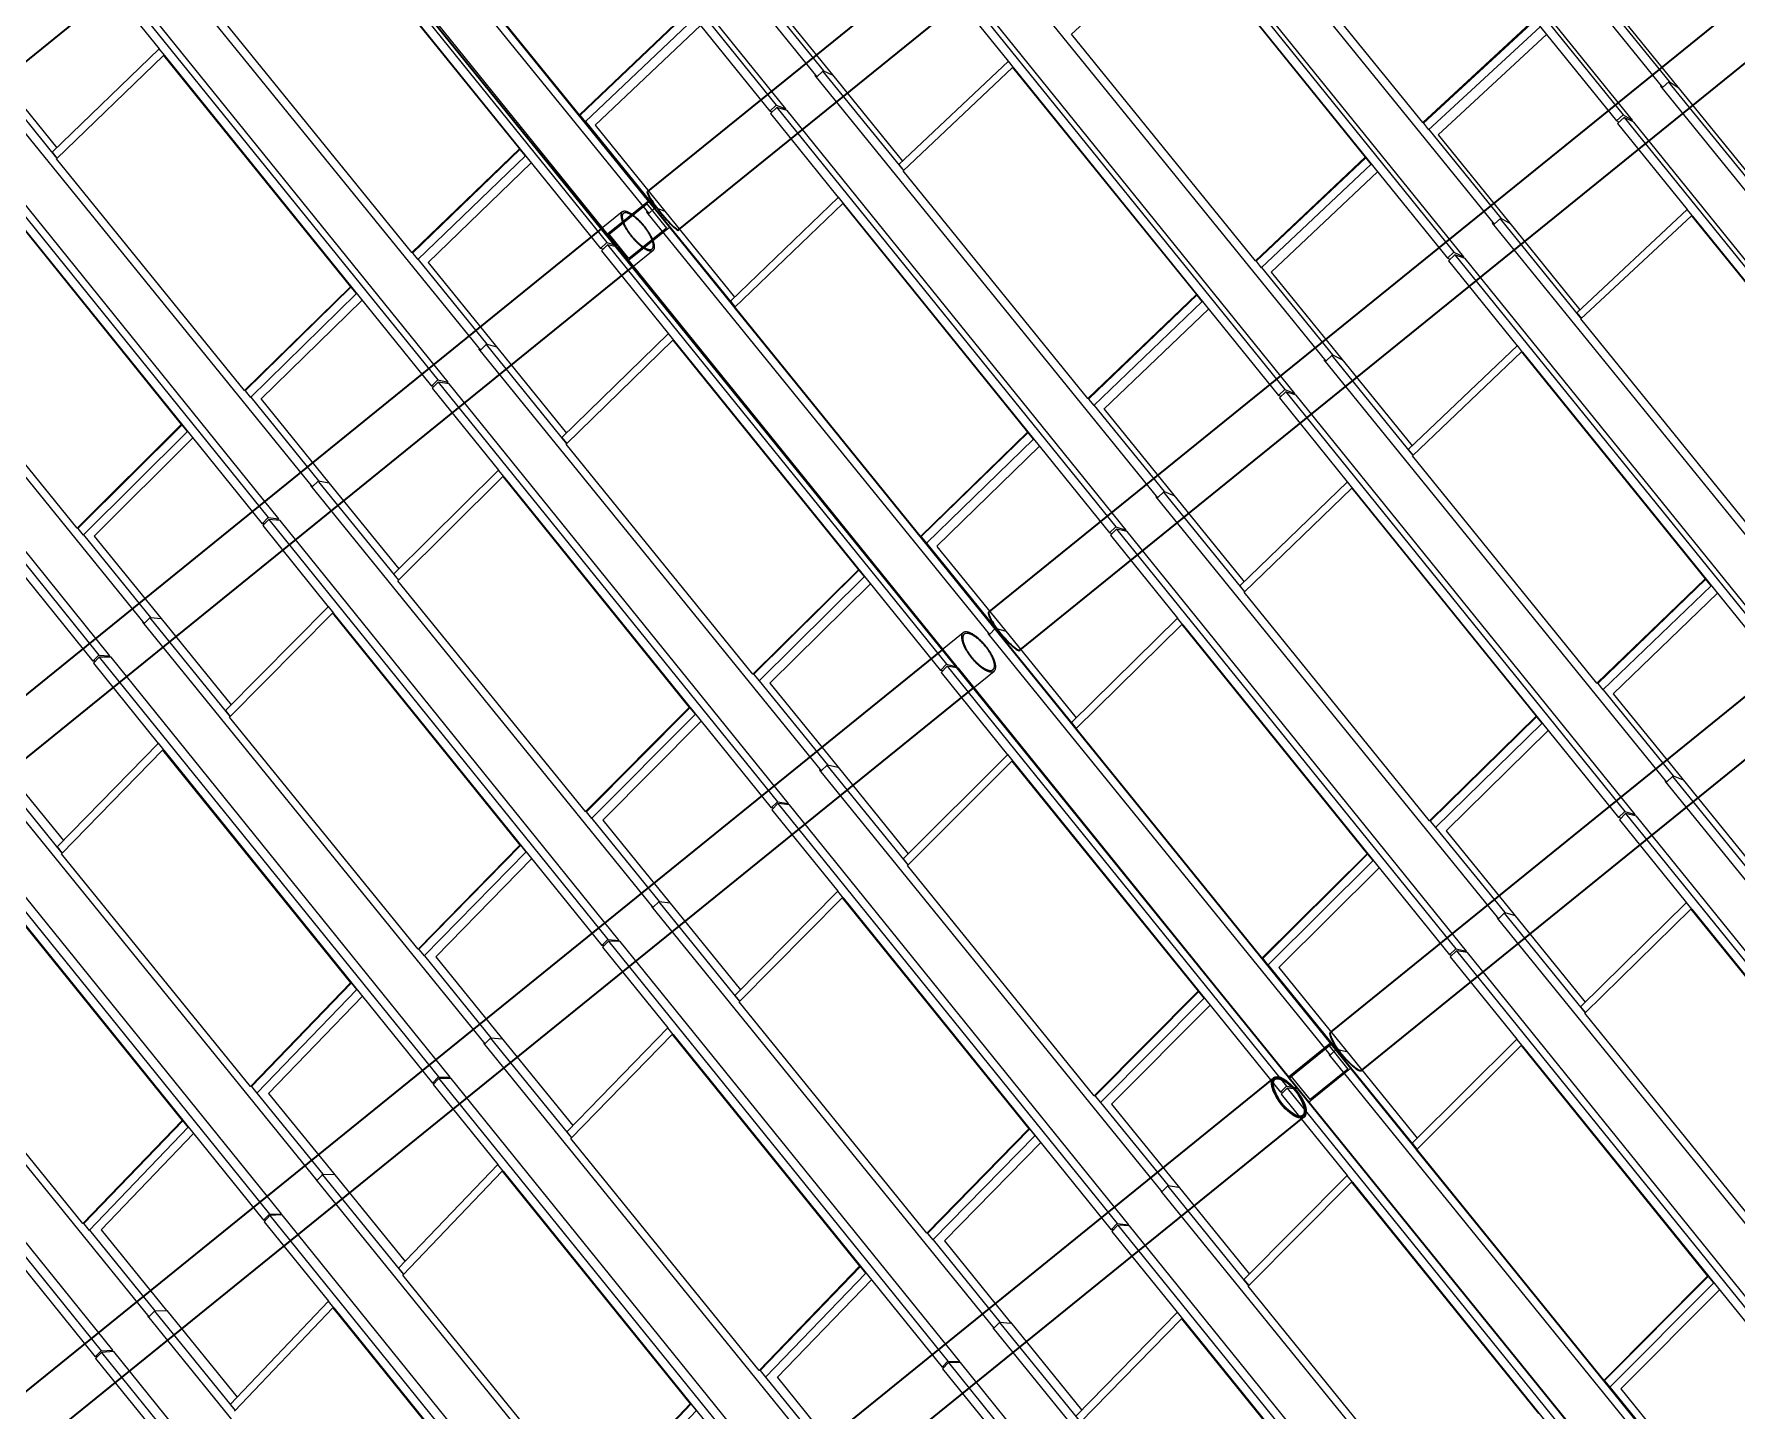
# Model space of a CAD drawing. Header units: millimetres. Extents: x 834681283 to 835686922, y 817551134 to 819407044.
# Drawn here: x 835541620 to 835551053, y 818164371 to 818172001 of the extents above; entities that cross this region are included whole.
import ezdxf

# ---------------------------------------------------------------- set-up
doc = ezdxf.new("R2010")
doc.units = ezdxf.units.MM
doc.header["$LTSCALE"] = 1200
doc.header["$MEASUREMENT"] = 0
doc.linetypes.add('P01-MAGP-P-RF$0$P01_MS_01_N1-FloorPlan-PART2OFUPPERROOFSETTINGOUT$0$BH DASHED2', pattern=[3, 2, -1])
doc.linetypes.add('P01-MAGP-P-RF$0$PHANTOM', pattern=[2.5, 1.25, -0.25, 0.25, -0.25, 0.25, -0.25])
doc.layers.add('P01-MAAN-P-EVA$0$HATCH', color=9, linetype='Continuous')
for name, color, linetype, lineweight in [('P01-MAGP-P-RF$0$MMH053__', 253, 'P01-MAGP-P-RF$0$PHANTOM', 40), ('P01-MAGP-P-RF$0$P01_MS_01_N1-FloorPlan-PART2OFUPPERROOFSETTINGOUT$0$S-BEAM', 253, 'Continuous', 35), ('P01-MAGP-P-RF$0$P01_MS_01_N1-FloorPlan-PART2OFUPPERROOFSETTINGOUT$0$S-BEAM-HIDN', 253, 'P01-MAGP-P-RF$0$P01_MS_01_N1-FloorPlan-PART2OFUPPERROOFSETTINGOUT$0$BH DASHED2', 18), ('P01-MAGP-P-RF$0$ROOF MESH HALF TONE$0$A-GLAZ', 253, 'Continuous', 9)]:
    doc.layers.add(name, color=color, linetype=linetype, lineweight=lineweight)

# ---------------------------------------------------------------- blocks, each defined once
blk = doc.blocks.new('P01-MAAN-P-EVA')
at = {"layer": 'P01-MAAN-P-EVA$0$HATCH', "ltscale": 0.1}
h = blk.add_hatch(dxfattribs=at)
h.set_pattern_fill('_USER', color=240, scale=1000, angle=45, pattern_type=0)
h.set_pattern_definition([(45, (305980.4, 20741.3), (-707.1067812, 707.1067812), [])])
edge = h.paths.add_edge_path()
edge.add_arc((835502969.3, 818186018.3), 4500, 18.1416, 95.30201, ccw=False)
edge.add_line((835507245.6, 818187419.4), (835513826.1, 818167335.8))
edge.add_line((835513826.1, 818167335.8), (835519853.5, 818081117.4))
edge.add_line((835519853.5, 818081117.4), (835555459.1, 818083606.6))
edge.add_line((835555459.1, 818083606.6), (835554354.4, 818076435.4))
edge.add_line((835554354.4, 818076435.4), (835558875.4, 818029487.4))
edge.add_line((835558875.4, 818029487.4), (835556388.4, 818026956.4))
edge.add_line((835556388.4, 818026956.4), (835549241.4, 818025790.4))
edge.add_line((835549241.4, 818025790.4), (835542188.5, 818025211.5))
edge.add_line((835542188.5, 818025211.5), (835547193.3, 818041026.5))
edge.add_line((835547193.3, 818041026.5), (835547200.6, 818060157.3))
edge.add_line((835547200.6, 818060157.3), (835535036.1, 818059317.4))
edge.add_line((835535036.1, 818059317.4), (835534275.3, 818070335.1))
edge.add_line((835534275.3, 818070335.1), (835535439, 818078697.5))
edge.add_line((835535439, 818078697.5), (835516606.1, 818077380.9))
edge.add_line((835516606.1, 818077380.9), (835515458.7, 818093794.4))
edge.add_line((835515458.7, 818093794.4), (835500714.4, 818090319.3))
edge.add_line((835500714.4, 818090319.3), (835485194.4, 818159526.3))
edge.add_line((835485194.4, 818159526.3), (835497824.4, 818169113.3))
edge.add_line((835497824.4, 818169113.3), (835508718.9, 818171681.2))
edge.add_line((835508718.9, 818171681.2), (835502553.5, 818190499))
blk = doc.blocks.new('P01-MAGP-P-RF$0$P01_MS_01_N1-FloorPlan-PART2OFUPPERROOFSETTINGOUT$0$Circular Hollow Sections - CHS273x10_PSB97-8444765-PART 2 OF  UPPER ROOF SETTING OUT')
at = {"layer": 'P01-MAGP-P-RF$0$P01_MS_01_N1-FloorPlan-PART2OFUPPERROOFSETTINGOUT$0$S-BEAM'}
for p, q in [((19210.8, 53343.6), (12192.2, 48429.1)), ((12348.8, 48205.5), (19367.4, 53120))]:
    blk.add_line(p, q, dxfattribs=at)
for centre, major_axis, start_param, end_param in [((19289.1, 53231.8), (-78.3, 111.8), 0, 3.141593), ((19289.1, 53231.8), (-72.6, 103.6), 0, 3.141593), ((19289.1, 53231.8), (-78.3, 111.8), 3.141593, 6.283185), ((19289.1, 53231.8), (-72.6, 103.6), 3.141593, 6.283185), ((12270.5, 48317.3), (-78.3, 111.8), 0, 3.141593)]:
    blk.add_ellipse(centre, major_axis=major_axis, ratio=0.408255, start_param=start_param, end_param=end_param, dxfattribs=at)
blk = doc.blocks.new('P01-MAGP-P-RF$0$ROOF MESH HALF TONE')
at = {"layer": 'P01-MAGP-P-RF$0$ROOF MESH HALF TONE$0$A-GLAZ', "lineweight": 5}
for p, q in [((15344.3, 61523.9), (17075.9, 59055.8)), ((15129.3, 61363.1), (16839.3, 58915.3)), ((16891.3, 58890.6), (15181.4, 61338.3)), ((20013.1, 61139.1), (21744.5, 58669.8)), ((19805.2, 60980.7), (21515.4, 58534.2)), ((21564.9, 58500.9), (19854.8, 60947.1)), ((14361.6, 60832.3), (16093.2, 58365)), ((15462.4, 60800.8), (16801.3, 58884.2)), ((14141.4, 60669.5), (15851.5, 58221)), ((15905.6, 58200.4), (14195.6, 60648.9)), ((19029.8, 60447.3), (20761.2, 57978.8)), ((20148.6, 60403.2), (21476.7, 58503.4)), ((15748.2, 58937.6), (14808.9, 60276)), ((18817.9, 60288), (20528.2, 57840.6)), ((20580, 57811), (18869.7, 60258.3)), ((13379.3, 60140.9), (15110.8, 57674.5)), ((14466, 60114.9), (15404.1, 58771.8)), ((14470.7, 60113.2), (15813.9, 58189.8)), ((13116.1, 59944.2), (13451.7, 59463.5)), ((13153.1, 59975.4), (14863, 57526.2)), ((14919.4, 57509.9), (13209.4, 59959.2)), ((20406, 58568.1), (19483.3, 59883.7)), ((18046.9, 59755.6), (19778.2, 57287.9)), ((18499.2, 59192.8), (19152.6, 59719.5)), ((19152.6, 59719.5), (20074.8, 58399.9)), ((19157, 59717), (20490, 57809.6)), ((14769.7, 58240.2), (13825, 59585.8)), ((16757.7, 59595.1), (17114.3, 59086.7)), ((16807.3, 59566.8), (17163.1, 59059.6)), ((17792.5, 59563.7), (18138.8, 59068.1)), ((17830.3, 59595), (19540.8, 57146.8)), ((19594.7, 57121), (17884.1, 59569.3)), ((12397.3, 59449.8), (14128.9, 56984)), ((12441.7, 59470.5), (12843.9, 58897.9)), ((12498.6, 59453.5), (12847.4, 58956.8)), ((12820.2, 58934), (13452.7, 59464.4)), ((12841.5, 58895.8), (13473.9, 59426.2)), ((13479.8, 59425.7), (13452.7, 59464.4)), ((13478.7, 59424.8), (13473.9, 59426.2)), ((13473.9, 59426.2), (14416.8, 58075.6)), ((16390.9, 59467.5), (15748.2, 58937.6)), ((15752.6, 58935.5), (16395.3, 59465.4)), ((15778.3, 58896.4), (16421, 59426.3)), ((13478.7, 59424.8), (14826, 57495)), ((16451.6, 59384.8), (15831, 58873.1)), ((12164.2, 59280.5), (13873.6, 56830.9)), ((13932.3, 56819.2), (12222.9, 59268.8)), ((19427.3, 57869.8), (18499.2, 59192.8)), ((21414.9, 59226.2), (21783.6, 58700.4)), ((21462.2, 59189.3), (21822, 58676.1)), ((17068, 59067.1), (17064.4, 59064.1)), ((17064.4, 59064.1), (18795.4, 56597.4)), ((17075.9, 59055.8), (17110.4, 59083.6)), ((17110.5, 59083.6), (17114.3, 59086.7)), ((17110.6, 59083.4), (17517.3, 58503.9)), ((17114.3, 59086.7), (17163.5, 59059)), ((17163.2, 59059.5), (17516, 58556.7)), ((17494.3, 58538.9), (18139.7, 59068.9)), ((18166.3, 59031), (18139.7, 59068.9)), ((21061.3, 59094.4), (20406, 58568.1)), ((20410.2, 58565.3), (21065.5, 59091.6)), ((20435.4, 58526.9), (21090.8, 59053.2)), ((17515.3, 58502.3), (18160.7, 59032.3)), ((18165.3, 59030.1), (18160.7, 59032.3)), ((18160.7, 59032.3), (19088, 57705.1)), ((18165.3, 59030.1), (19503, 57115.5)), ((21124.3, 59007.4), (20485.8, 58494.6)), ((12820.2, 58934), (12844.9, 58898.7)), ((13791.3, 57543.3), (12841.5, 58895.8)), ((15752.6, 58935.5), (15748.2, 58937.6)), ((15751.5, 58934.6), (15752.6, 58935.5)), ((15751.5, 58934.6), (15778.3, 58896.4)), ((15779.5, 58897.3), (16131.2, 58396.1)), ((15831.2, 58873.1), (16182.5, 58372.5)), ((16801.3, 58884.2), (16839.3, 58915.3)), ((16814.2, 58878.1), (16801.3, 58884.2)), ((16842.4, 58901.8), (16805.1, 58870.4)), ((16805.1, 58870.4), (17147.1, 58380.8)), ((16839.3, 58915.3), (16891.3, 58890.6)), ((16898.3, 58880), (16842.4, 58901.8)), ((16842.4, 58901.8), (18553.2, 56452.7)), ((16891.3, 58890.6), (16884.8, 58885.2)), ((18609.1, 56430.9), (16898.3, 58880)), ((15404.1, 58771.8), (14769.7, 58240.2)), ((14774.3, 58238.5), (15408.7, 58770)), ((15408.7, 58770), (15404.1, 58771.8)), ((15434.5, 58730.8), (15407.6, 58769.2)), ((11415.6, 58759.1), (13147.8, 56293.6)), ((12481.2, 58736.6), (13428.9, 57378.5)), ((12486.8, 58734.8), (13837.2, 56799.7)), ((14800.1, 58199.2), (15434.5, 58730.8)), ((15464.2, 58690.5), (14855, 58180)), ((21735.7, 58678.9), (21733.6, 58677.3)), ((21733.6, 58677.3), (23464, 56209.9)), ((21744.5, 58669.8), (21783.6, 58700.4)), ((21779.8, 58697.4), (22189.1, 58113.8)), ((21783.6, 58700.4), (21830.5, 58664)), ((21822.1, 58676.1), (22183.2, 58161.2)), ((11176.9, 58585.5), (12884.4, 56136.3)), ((12944.8, 56128.8), (11237.3, 58578)), ((17494.3, 58538.9), (17518.3, 58504.7)), ((18448.7, 57172.2), (17515.3, 58502.3)), ((20410.2, 58565.3), (20406, 58568.1)), ((20409.1, 58564.4), (20410.2, 58565.2)), ((20409.1, 58564.4), (20435.4, 58526.9)), ((20436.6, 58527.7), (20799.9, 58009.6)), ((20485.9, 58494.6), (20840.7, 57988.7)), ((21476.7, 58503.4), (21515.4, 58534.2)), ((21490, 58494.3), (21476.7, 58503.4)), ((21519.9, 58518.7), (21481.7, 58487.5)), ((21481.7, 58487.5), (21832.7, 57985.3)), ((21515.4, 58534.2), (21565, 58500.6)), ((21572.5, 58489.3), (21519.9, 58518.7)), ((21519.9, 58518.7), (23230.9, 56070.5)), ((21565, 58500.6), (21559.8, 58496.4)), ((23283.5, 56041.2), (21572.5, 58489.3)), ((16093.2, 58365), (16127.4, 58393.1)), ((16127.4, 58393.1), (16131.2, 58396.1)), ((16127.4, 58393.1), (16534, 57813.9)), ((16131.2, 58396.1), (16182.5, 58372.5)), ((20074.8, 58399.9), (19427.3, 57869.8)), ((19431.7, 57867.3), (20079.2, 58397.4)), ((20079.2, 58397.4), (20074.8, 58399.9)), ((20078.2, 58396.6), (20080.7, 58395.2)), ((20104.6, 58358.8), (20078.2, 58396.6)), ((16085.6, 58375.8), (16082.2, 58373)), ((16082.2, 58373), (17812.9, 55907.1)), ((16182.5, 58372.5), (16535.3, 57869.7)), ((16510.7, 57849.1), (17148, 58381.6)), ((16531.8, 57812), (17169, 58344.5)), ((17174.7, 58343.4), (17148, 58381.6)), ((17173.8, 58342.6), (17169, 58344.5)), ((17169, 58344.5), (18101.2, 57010)), ((17173.8, 58342.6), (18515.9, 56421.3)), ((19457.1, 57828.7), (20104.6, 58358.8)), ((20137.3, 58314.3), (19509.6, 57800.4)), ((20107, 58357.5), (20104.6, 58358.8)), ((12813.3, 56846.6), (11858.1, 58206.2)), ((14774.3, 58238.5), (14769.7, 58240.2)), ((14773.2, 58237.6), (14774.3, 58238.5)), ((14773.2, 58237.6), (14800.1, 58199.2)), ((14801.3, 58200), (15148.3, 57705.7)), ((15813.9, 58189.8), (15851.5, 58221)), ((15854.2, 58208.4), (15817.4, 58176.9)), ((15851.5, 58221), (15905.6, 58200.4)), ((15912.1, 58190.4), (15854.2, 58208.4)), ((15854.2, 58208.4), (17565.3, 55758.4)), ((15905.6, 58200.4), (15898.6, 58194.6)), ((14855.1, 58180), (15194.5, 57696.5)), ((15826.7, 58184.9), (15813.9, 58189.8)), ((15817.4, 58176.9), (16155.4, 57692.9)), ((17623.3, 55740.5), (15912.1, 58190.4)), ((11496.1, 58045), (12848.4, 56105.2)), ((14416.8, 58075.6), (13791.3, 57543.3)), ((13796.1, 57541.9), (14421.6, 58074.2)), ((13822.1, 57502.4), (14447.6, 58034.7)), ((14421.6, 58074.2), (14416.8, 58075.6)), ((14447.6, 58034.7), (14420.6, 58073.3)), ((14476.4, 57995.8), (13879.1, 57487.5)), ((20754.2, 57988.8), (20750.7, 57986)), ((20750.7, 57986), (22481.1, 55519.1)), ((20761.2, 57978.8), (20799.9, 58009.6)), ((20796.2, 58006.6), (21205.4, 57423.2)), ((20799.9, 58009.6), (20848.9, 57977)), ((20840.8, 57988.7), (21202.1, 57473.6)), ((21182.6, 57457.8), (21833.6, 57986.1)), ((21203.7, 57421.8), (21854.6, 57950.1)), ((21860, 57948.4), (21833.6, 57986.1)), ((21859.1, 57947.6), (21854.6, 57950.1)), ((21854.6, 57950.1), (22776, 56631.8)), ((21859.1, 57947.6), (23192.8, 56039.4)), ((16510.7, 57849.1), (16534.9, 57814.6)), ((19431.7, 57867.3), (19427.3, 57869.8)), ((19430.7, 57866.5), (19431.7, 57867.3)), ((19430.7, 57866.5), (19457.1, 57828.7)), ((19458.3, 57829.5), (19816.4, 57319)), ((20490, 57809.6), (20528.2, 57840.6)), ((20532.3, 57825.9), (20494.6, 57794.5)), ((20528.2, 57840.6), (20580, 57811)), ((20587, 57800.3), (20532.3, 57825.9)), ((20532.3, 57825.9), (22243.6, 55376.9)), ((17470, 56475.3), (16531.8, 57812)), ((19509.7, 57800.4), (19859.7, 57301.4)), ((20503.4, 57801.8), (20490, 57809.6)), ((20494.6, 57794.5), (20841.2, 57298.5)), ((20580, 57811), (20574.2, 57806.2)), ((22298.2, 55351.3), (20587, 57800.3)), ((15103.6, 57684.8), (15100.3, 57682.1)), ((15100.3, 57682.1), (16830.7, 55217.1)), ((15110.8, 57674.5), (15144.8, 57702.7)), ((15144.8, 57702.7), (15148.3, 57705.7)), ((15144.8, 57702.7), (15550.9, 57124.1)), ((15148.3, 57705.7), (15201.8, 57686.2)), ((15194.5, 57696.5), (15554.9, 57183)), ((15527.4, 57159.6), (16156.2, 57693.7)), ((15548.5, 57122.1), (16177.2, 57656.1)), ((16183.1, 57655.3), (16156.2, 57693.7)), ((16182.2, 57654.6), (16177.2, 57656.1)), ((16177.2, 57656.1), (17114.1, 56314.8)), ((16182.2, 57654.6), (17528.5, 55726.9)), ((19088, 57705.1), (18448.7, 57172.2)), ((18453.3, 57170), (19092.6, 57702.9)), ((18478.9, 57131.2), (19118.3, 57664.1)), ((19092.6, 57702.9), (19088, 57705.1)), ((19118.3, 57664.1), (19091.7, 57702.1)), ((13796.1, 57541.9), (13791.3, 57543.3)), ((13795, 57541), (13796.1, 57541.9)), ((13795, 57541), (13822.1, 57502.4)), ((19150, 57620.7), (18533.4, 57106.8)), ((13823.3, 57503.3), (14165.9, 57015.3)), ((13879.2, 57487.5), (14221.5, 57000.1)), ((14826, 57495), (14863, 57526.2)), ((14838.7, 57491.3), (14826, 57495)), ((14865.4, 57514.5), (14829.1, 57483)), ((14829.1, 57483), (15163.3, 57004.4)), ((14863, 57526.2), (14919.4, 57509.9)), ((14925.5, 57500.5), (14865.4, 57514.5)), ((14865.4, 57514.5), (16576.9, 55063.7)), ((14919.4, 57509.9), (14911.9, 57503.7)), ((16637, 55049.7), (14925.5, 57500.5)), ((21182.6, 57457.8), (21206.3, 57424)), ((13428.9, 57378.5), (12813.3, 56846.6)), ((12818.3, 56845.7), (13433.9, 57377.6)), ((13433.9, 57377.6), (13428.9, 57378.5)), ((13460, 57337.8), (13432.8, 57376.7)), ((22130.6, 56100.4), (21203.7, 57421.8)), ((12844.4, 56805.9), (13460, 57337.8)), ((13487.8, 57300.3), (12903.8, 56795.6)), ((19771.5, 57297.5), (19768.1, 57294.8)), ((19768.1, 57294.8), (21498.4, 54828.7)), ((19778.2, 57287.9), (19816.4, 57319)), ((19812.8, 57316.1), (20222, 56732.9)), ((19816.4, 57319), (19867.5, 57290.3)), ((19859.8, 57301.4), (20221.3, 56786.2)), ((20199, 56767.8), (20842.1, 57299.3)), ((20220, 56731.3), (20863.1, 57262.8)), ((20868.7, 57261.4), (20842.1, 57299.3)), ((20867.7, 57260.6), (20863.1, 57262.8)), ((20863.1, 57262.8), (21789.2, 55937.4)), ((20867.7, 57260.6), (22205.9, 55345.6)), ((18453.3, 57170), (18448.7, 57172.2)), ((18452.3, 57169.2), (18453.2, 57170)), ((18452.3, 57169.2), (18478.9, 57131.2)), ((15527.4, 57159.6), (15551.8, 57124.9)), ((16491.3, 55778.9), (15548.5, 57122.1)), ((18479.9, 57132), (18833.2, 56628.6)), ((18533.5, 57106.8), (18879.1, 56614.2)), ((19503, 57115.5), (19540.8, 57146.8)), ((19516.4, 57109.1), (19503, 57115.5)), ((19544.5, 57132.9), (19507.3, 57101.5)), ((19507.3, 57101.5), (19849.9, 56611.2)), ((19540.8, 57146.8), (19594.7, 57121)), ((19601.1, 57111), (19544.5, 57132.9)), ((19544.5, 57132.9), (21256.1, 54683.1)), ((19594.7, 57121), (19588.5, 57115.9)), ((21312.8, 54661.2), (19601.1, 57111)), ((14121.9, 56994.1), (14118.8, 56991.4)), ((14118.8, 56991.4), (15848.8, 54527.3)), ((14128.9, 56984), (14162.5, 57012.4)), ((14162.5, 57012.4), (14165.9, 57015.3)), ((14164.1, 57010.1), (14568.2, 56434.5)), ((14165.9, 57015.3), (14221.5, 57000.1)), ((14221.4, 57000.1), (14575, 56496.5)), ((14544.5, 56470.3), (15164.1, 57005.1)), ((15191.1, 56966.5), (15164.1, 57005.1)), ((18101.2, 57010), (17470, 56475.3)), ((17474.8, 56473.4), (18106, 57008.2)), ((18106, 57008.2), (18101.2, 57010)), ((18131.8, 56969.3), (18105, 57007.4)), ((14565.5, 56432.2), (15185.1, 56967)), ((15190.3, 56965.8), (15185.1, 56967)), ((15185.1, 56967), (16126.3, 55619.2)), ((15190.3, 56965.8), (16540.6, 55032.2)), ((17500.5, 56434.5), (18131.8, 56969.3)), ((18162.7, 56927), (17557, 56413.9)), ((12818.3, 56845.7), (12813.3, 56846.6)), ((12817.2, 56844.7), (12818.3, 56845.6)), ((12817.2, 56844.7), (12844.4, 56805.9)), ((12845.6, 56806.9), (13184.2, 56324.9)), ((12903.9, 56795.6), (13242.1, 56314.3)), ((13837.2, 56799.7), (13873.6, 56830.9)), ((13849.8, 56797.2), (13837.2, 56799.7)), ((13875.6, 56819.9), (13839.9, 56788.5)), ((13839.9, 56788.5), (14170.5, 56315)), ((13873.6, 56830.9), (13932.3, 56819.2)), ((13938.1, 56810.1), (13875.6, 56819.9)), ((13875.6, 56819.9), (15587.5, 54368.3)), ((13932.3, 56819.2), (13924.3, 56812.3)), ((15650, 54358.5), (13938.1, 56810.1)), ((20199, 56767.8), (20222.9, 56733.7)), ((21151.7, 55403.3), (20220, 56731.3)), ((18789.1, 56606.4), (18786, 56603.8)), ((18786, 56603.8), (20515.9, 54138.6)), ((18795.4, 56597.4), (18833.2, 56628.6)), ((18829.8, 56625.8), (19238.8, 56042.9)), ((18833.2, 56628.6), (18886.4, 56603.8)), ((18879.2, 56614.1), (19240.7, 56099.1)), ((19215.6, 56078), (19850.7, 56611.9)), ((19877.3, 56573.8), (19850.7, 56611.9)), ((19236.6, 56041), (19871.7, 56574.9)), ((19876.5, 56573.1), (19871.7, 56574.9)), ((19871.7, 56574.9), (20802.3, 55242.9)), ((19876.5, 56573.1), (21218.9, 54651.7)), ((14544.5, 56470.3), (14569, 56435.2)), ((15512.7, 55083.1), (14565.5, 56432.2)), ((17474.8, 56473.4), (17470, 56475.3)), ((17473.8, 56472.6), (17474.7, 56473.4)), ((17473.8, 56472.6), (17500.5, 56434.5)), ((17501.6, 56435.2), (17850.2, 55938.5)), ((17557.1, 56413.8), (17898.8, 55927.1)), ((18515.9, 56421.3), (18553.2, 56452.7)), ((18528.9, 56416.2), (18515.9, 56421.3)), ((18556.5, 56439.9), (18519.8, 56408.3)), ((18519.8, 56408.3), (18858.6, 55923.3)), ((18553.2, 56452.7), (18609.1, 56430.9)), ((18615.1, 56421.5), (18556.5, 56439.9)), ((18556.5, 56439.9), (20268.6, 53989.2)), ((18609.1, 56430.9), (18602.7, 56425.4)), ((20327.2, 53970.9), (18615.1, 56421.5)), ((13147.8, 56293.6), (13180.8, 56322)), ((13180.4, 56322.6), (13586.1, 55744.8)), ((13180.9, 56322), (13184.2, 56324.9)), ((13184.2, 56324.9), (13242.1, 56314.3)), ((13241.9, 56314.3), (13595.8, 55810.3)), ((13562.2, 55780.8), (14171.2, 56315.7)), ((14198.3, 56277), (14171.2, 56315.7)), ((17114.1, 56314.8), (16491.3, 55778.9)), ((16496.2, 55777.4), (17119, 56313.3)), ((17119, 56313.3), (17114.1, 56314.8)), ((13140.7, 56303.7), (13137.7, 56301.1)), ((13137.7, 56301.1), (14867.4, 53837.8)), ((13583.1, 55742.2), (14192.2, 56277.1)), ((14197.5, 56276.3), (14192.2, 56277.1)), ((14192.2, 56277.1), (15137.5, 54923.4)), ((14197.5, 56276.3), (15551.8, 54336.8)), ((16522.2, 55738.3), (17145, 56274.2)), ((17175.1, 56233), (16580.7, 55721.6)), ((17145, 56274.2), (17118.1, 56312.5)), ((12848.4, 56105.2), (12884.4, 56136.3)), ((12886.1, 56125.4), (12851, 56094)), ((12884.4, 56136.3), (12944.8, 56128.8)), ((12950.8, 56119.5), (12886.1, 56125.4)), ((12886.1, 56125.4), (14598.2, 53673.2)), ((12944.8, 56128.8), (12935.7, 56120.9)), ((12861.6, 56103.5), (12848.4, 56105.2)), ((12851, 56094), (13178.4, 55625.2)), ((14663, 53667.3), (12950.8, 56119.5)), ((19215.6, 56078), (19239.7, 56043.6)), ((20172.8, 54706.9), (19236.6, 56041)), ((17812.9, 55907.1), (17850.2, 55938.5)), ((17847, 55935.8), (18255.9, 55353.2)), ((17850.2, 55938.5), (17905.5, 55917.6)), ((21789.2, 55937.4), (21151.7, 55403.3)), ((21793.9, 55935.3), (21789.2, 55937.4)), ((17807, 55915.6), (17804.1, 55913.1)), ((17804.1, 55913.1), (19533.5, 53448.8)), ((17898.9, 55927.1), (18260.2, 55412.2)), ((18232.4, 55388.5), (18859.4, 55923.9)), ((18253.5, 55351.1), (18880.4, 55886.5)), ((18886.2, 55885.7), (18859.4, 55923.9)), ((18885.4, 55885), (18880.4, 55886.5)), ((18880.4, 55886.5), (19815.3, 54548.3)), ((18885.4, 55885), (20231.8, 53957.7)), ((21156.4, 55401.2), (21793.9, 55935.3)), ((21182, 55362.5), (21819.5, 55896.6)), ((21851.5, 55852.7), (21237.3, 55338.1)), ((21819.5, 55896.6), (21793, 55934.5)), ((13562.2, 55780.8), (13586.9, 55745.5)), ((16496.2, 55777.4), (16491.3, 55778.9)), ((16495.3, 55776.7), (16496.2, 55777.4)), ((16495.3, 55776.7), (16522.2, 55738.3)), ((16496.2, 55777.4), (16500.6, 55771.3)), ((17528.5, 55726.9), (17565.3, 55758.4)), ((17565.3, 55758.4), (17623.3, 55740.5)), ((14534.3, 54387.6), (13583.1, 55742.2)), ((16523.2, 55739.1), (16867.5, 55248.5)), ((16580.8, 55721.6), (16918.7, 55240.3)), ((17541.1, 55723), (17528.5, 55726.9)), ((17568.2, 55746.6), (17531.9, 55715)), ((17531.9, 55715), (17867.4, 55234.8)), ((17628.7, 55731.8), (17568.2, 55746.6)), ((17568.2, 55746.6), (19280.7, 53295.2)), ((17623.3, 55740.5), (17616.7, 55734.8)), ((19341.3, 53280.4), (17628.7, 55731.8)), ((12156.9, 55611.2), (13886.3, 53148.5)), ((12199.4, 55632.1), (12604, 55055.8)), ((12262.9, 55628), (12616.4, 55124.5)), ((12579.9, 55092), (13179.1, 55625.8)), ((12600.8, 55053), (13200, 55586.8)), ((13206.3, 55587), (13179.1, 55625.8)), ((13205.5, 55586.3), (13200, 55586.8)), ((13200, 55586.8), (14149.1, 54227.4)), ((13205.9, 55585.7), (13205.5, 55586.3)), ((13205.9, 55585.7), (14563.2, 53641.8)), ((16126.3, 55619.2), (15512.7, 55083.1)), ((15517.8, 55081.9), (16131.5, 55618.1)), ((15543.9, 55042.7), (16157.6, 55578.9)), ((16131.5, 55618.1), (16126.3, 55619.2)), ((16157.6, 55578.9), (16130.6, 55617.4)), ((16186.9, 55538.6), (15604.6, 55029.8)), ((11899.6, 55432.4), (13611.2, 52980.2)), ((13676.9, 52977.2), (11965.4, 55429.4)), ((18232.4, 55388.5), (18256.7, 55353.9)), ((21156.4, 55401.2), (21151.7, 55403.3)), ((21155.5, 55400.4), (21156.4, 55401.1)), ((21155.5, 55400.4), (21182, 55362.5)), ((19193.8, 54011.2), (18253.5, 55351.1)), ((21183, 55363.2), (21536.1, 54860.1)), ((21237.4, 55338.1), (21583.5, 54844.8)), ((16825.1, 55225), (16822.5, 55222.7)), ((16822.5, 55222.7), (18551.5, 52759.2)), ((16830.7, 55217.1), (16867.5, 55248.5)), ((16864.6, 55246), (17273.3, 54663.7)), ((16867.5, 55248.5), (16924.9, 55231.5)), ((16918.8, 55240.3), (17280, 54725.5)), ((17249.6, 54699.1), (17868.1, 55235.4)), ((17270.6, 54661.3), (17889.1, 55197.6)), ((17895, 55197), (17868.1, 55235.4)), ((17894.3, 55196.4), (17889.1, 55197.6)), ((17889.1, 55197.6), (18828, 53853.6)), ((17894.3, 55196.4), (19244.5, 53263.6)), ((20802.3, 55242.9), (20172.8, 54706.9)), ((20177.6, 54705.1), (20807.2, 55241)), ((20203.4, 54666.3), (20833, 55202.2)), ((20807.2, 55241), (20802.3, 55242.9)), ((20833, 55202.2), (20806.3, 55240.3)), ((12579.9, 55092), (12604.8, 55056.5)), ((20864.2, 55159.3), (20260.6, 54645.4)), ((13555.8, 53693.1), (12600.8, 55053)), ((15517.8, 55081.9), (15512.7, 55083.1)), ((15517, 55081.2), (15517.8, 55081.9)), ((15517, 55081.2), (15543.9, 55042.7)), ((15544.9, 55043.4), (15885.1, 54558.8)), ((15604.7, 55029.8), (15939, 54553.7)), ((16540.6, 55032.2), (16576.9, 55063.7)), ((16552.6, 55029.4), (16540.6, 55032.2)), ((16579.3, 55053.1), (16543.6, 55021.5)), ((16543.6, 55021.5), (16875.9, 54545.8)), ((16576.9, 55063.7), (16637, 55049.7)), ((16641.9, 55041.8), (16579.3, 55053.1)), ((16579.3, 55053.1), (18292.4, 52600.8)), ((16637, 55049.7), (16630.3, 55043.9)), ((18355, 52589.6), (16641.9, 55041.8)), ((11175.4, 54921.8), (12905.4, 52459.1)), ((15137.5, 54923.4), (14534.3, 54387.6)), ((14539.6, 54386.8), (15142.8, 54922.6)), ((15142.8, 54922.6), (15137.5, 54923.4)), ((15169.2, 54883.2), (15142.1, 54921.9)), ((12211.4, 54896.9), (13164, 53531.9)), ((12217.5, 54896), (13576.4, 52948.9)), ((14565.9, 54347.4), (15169.2, 54883.2)), ((15197.8, 54843.9), (14629, 54338.7)), ((21493.5, 54835.7), (21490.7, 54833.3)), ((21490.7, 54833.3), (23219.5, 52369.2)), ((21498.4, 54828.7), (21536.1, 54860.1)), ((21533, 54857.5), (21941.7, 54274.8)), ((21536.1, 54860.1), (21590.1, 54835.3)), ((21583.8, 54844.7), (21581.2, 54845.6)), ((21583.8, 54844.7), (21943.8, 54331.5)), ((10918.5, 54741.5), (12627.4, 52290.5)), ((12692.4, 52289), (10983.5, 54740.1)), ((17249.6, 54699.1), (17274, 54664.3)), ((18214.7, 53316.1), (17270.6, 54661.3)), ((20177.6, 54705.1), (20172.8, 54706.9)), ((20176.8, 54704.3), (20177.6, 54705)), ((20176.8, 54704.3), (20203.4, 54666.3)), ((20204.4, 54667), (20553, 54170.1)), ((20260.7, 54645.4), (20603, 54157.7)), ((21218.9, 54651.7), (21256.1, 54683.1)), ((21232.2, 54646.5), (21218.9, 54651.7)), ((21259.7, 54670.1), (21223, 54638.6)), ((21223, 54638.6), (21561.3, 54154.6)), ((21256.1, 54683.1), (21312.8, 54661.2)), ((21318.1, 54652.6), (21259.7, 54670.1)), ((21259.7, 54670.1), (22972.9, 52218.6)), ((21312.8, 54661.2), (21306.7, 54656.1)), ((23031.2, 52201.1), (21318.1, 54652.6)), ((15843.6, 54534.7), (15841.2, 54532.6)), ((15841.2, 54532.6), (17569.6, 52069.9)), ((15848.8, 54527.3), (15885.1, 54558.8)), ((15882.4, 54556.4), (16291, 53974.2)), ((15885.1, 54558.8), (15944.6, 54545.6)), ((15939, 54553.7), (16300.3, 54039)), ((16267.1, 54009.8), (16876.6, 54546.4)), ((16903.6, 54507.8), (16876.6, 54546.4)), ((19815.3, 54548.3), (19193.8, 54011.2)), ((19198.8, 54009.7), (19820.3, 54546.7)), ((19820.3, 54546.7), (19815.3, 54548.3)), ((19846.3, 54507.8), (19819.5, 54546.1)), ((16288.1, 53971.6), (16897.5, 54508.1)), ((16902.9, 54507.2), (16897.5, 54508.1)), ((16897.5, 54508.1), (17840.1, 53158.8)), ((16902.9, 54507.2), (18256.7, 52569.2)), ((19224.8, 53970.7), (19846.3, 54507.8)), ((19876.8, 54465.8), (19283.9, 53953.4)), ((12576.5, 53000.2), (11617.5, 54365.4)), ((14539.6, 54386.8), (14534.3, 54387.6)), ((14538.8, 54386.1), (14539.6, 54386.8)), ((14538.8, 54386.1), (14565.9, 54347.4)), ((14566.8, 54348.1), (14903, 53869.3)), ((14629.1, 54338.7), (14959.9, 53867.5)), ((15551.8, 54336.8), (15587.5, 54368.3)), ((15563, 54335.1), (15551.8, 54336.8)), ((15589.5, 54358.9), (15554.5, 54327.3)), ((15587.5, 54368.3), (15650, 54358.5)), ((15654.5, 54351.4), (15589.5, 54358.9)), ((15589.5, 54358.9), (17303.3, 51905.9)), ((15650, 54358.5), (15643.4, 54352.7)), ((17368.2, 51898.4), (15654.5, 54351.4)), ((15554.5, 54327.3), (15883.7, 53856.1)), ((11234.6, 54207.1), (12592.5, 52259.4)), ((14149.1, 54227.4), (13555.8, 53693.1)), ((13561.3, 53692.6), (14154.6, 54226.9)), ((13587.8, 53653.1), (14181.1, 54187.4)), ((14209, 54149), (13653, 53648.3)), ((14154.6, 54226.9), (14149.1, 54227.4)), ((14181.1, 54187.4), (14153.9, 54226.3)), ((20511.3, 54145.1), (20508.7, 54142.9)), ((20515.9, 54138.6), (20553, 54170.1)), ((20550.2, 54167.7), (20958.9, 53585.1)), ((20553, 54170.1), (20609.1, 54149)), ((20603.3, 54157.6), (20600.3, 54158.5)), ((20603.3, 54157.6), (20963.4, 53644.4)), ((20935.3, 53620.4), (21562, 54155.1)), ((21588.8, 54116.8), (21562, 54155.1)), ((20508.7, 54142.9), (22237.1, 51679.5)), ((20956.5, 53583), (21583.1, 54117.7)), ((21588.1, 54116.2), (21583.1, 54117.7)), ((21583.1, 54117.7), (22520.5, 52776.2)), ((21588.4, 54115.8), (21588.1, 54116.2)), ((21588.4, 54115.8), (22936.2, 52187.1)), ((16267.1, 54009.8), (16291.7, 53974.7)), ((17235.7, 52621.4), (16288.1, 53971.6)), ((19198.8, 54009.7), (19193.8, 54011.2)), ((19198, 54009), (19198.8, 54009.6)), ((19198, 54009), (19224.8, 53970.7)), ((19225.7, 53971.4), (19570.3, 53480.3)), ((20231.8, 53957.7), (20268.6, 53989.2)), ((20244.6, 53953.7), (20231.8, 53957.7)), ((20271.8, 53977.3), (20235.5, 53945.7)), ((20268.6, 53989.2), (20327.2, 53970.9)), ((20331.9, 53963), (20271.8, 53977.3)), ((20271.8, 53977.3), (21985.4, 51525)), ((20327.2, 53970.9), (20321, 53965.6)), ((22045.6, 51510.7), (20331.9, 53963)), ((14867.4, 53837.8), (14900.5, 53867.1)), ((14899.1, 53869.1), (15309.4, 53284.6)), ((14900.5, 53867.1), (14903, 53869.3)), ((14903, 53869.3), (14965, 53860.3)), ((14959.9, 53867.5), (15321.3, 53352.6)), ((19284, 53953.4), (19622.7, 53470.7)), ((20235.5, 53945.7), (20570.7, 53466)), ((14860.4, 53842.8), (16588.1, 51380.9)), ((15285.2, 53320.4), (15884.2, 53856.6)), ((15306.2, 53281.8), (15905.2, 53818)), ((15911.3, 53817.9), (15884.2, 53856.6)), ((15910.7, 53817.4), (15905.2, 53818)), ((15905.2, 53818), (16851.2, 52463.9)), ((15910.7, 53817.4), (17268.2, 51874.3)), ((18828, 53853.6), (18214.7, 53316.1)), ((18219.9, 53314.8), (18833.2, 53852.4)), ((18246.1, 53275.8), (18859.4, 53813.3)), ((18889.2, 53772.2), (18307.1, 53262)), ((18833.2, 53852.4), (18828, 53853.6)), ((18859.4, 53813.3), (18832.5, 53851.7)), ((13561.3, 53692.6), (13555.8, 53693.1)), ((13560.6, 53692), (13561.3, 53692.6)), ((13560.6, 53692), (13587.8, 53653.1)), ((14563.2, 53641.8), (14598.2, 53673.2)), ((14598.2, 53673.2), (14663, 53667.3)), ((13588.6, 53653.8), (13921.3, 53179.9)), ((13653.1, 53648.3), (13980.9, 53181.5)), ((14573.7, 53640.8), (14563.2, 53641.8)), ((14600, 53664.8), (14565.4, 53633.3)), ((14565.4, 53633.3), (14891.9, 53166.1)), ((14667, 53660.8), (14600, 53664.8)), ((14600, 53664.8), (16314.2, 51211.2)), ((14663, 53667.3), (14656.4, 53661.5)), ((16381.2, 51207.2), (14667, 53660.8)), ((20935.3, 53620.4), (20959.6, 53585.7)), ((21898.6, 52240.1), (20956.5, 53583)), ((13164, 53531.9), (12576.5, 53000.2)), ((12582.1, 53000), (13169.6, 53531.7)), ((12608.7, 52960.3), (13196.2, 53492)), ((13169.6, 53531.7), (13164, 53531.9)), ((13196.2, 53492), (13168.9, 53531)), ((13223.3, 53454.8), (12674.9, 52958.4)), ((19529.4, 53454.8), (19527, 53452.7)), ((19527, 53452.7), (21254.9, 50990.1)), ((19533.5, 53448.8), (19570.3, 53480.3)), ((19567.6, 53478.1), (19976.4, 52895.5)), ((19570.3, 53480.3), (19625.6, 53463.6)), ((19623, 53470.7), (19619.6, 53471.5)), ((19623, 53470.7), (19983.1, 52957.5)), ((19952.5, 52931.1), (20571.4, 53466.5)), ((19973.7, 52893.2), (20592.5, 53428.7)), ((20598.3, 53428), (20571.4, 53466.5)), ((20597.7, 53427.5), (20592.5, 53428.7)), ((20592.5, 53428.7), (21533.4, 52082.2)), ((20597.7, 53427.5), (21949.1, 51493.5)), ((15285.2, 53320.4), (15309.9, 53285.1)), ((18219.9, 53314.8), (18214.7, 53316.1)), ((18219.2, 53314.2), (18219.9, 53314.8)), ((18219.2, 53314.2), (18246.1, 53275.8)), ((19244.5, 53263.6), (19280.7, 53295.2)), ((19280.7, 53295.2), (19341.3, 53280.4)), ((16256.9, 51927.2), (15306.2, 53281.8)), ((18246.9, 53276.4), (18587.7, 52790.8)), ((18307.2, 53262), (18642.7, 52783.9)), ((19256.7, 53260.6), (19244.5, 53263.6)), ((19283.6, 53284.3), (19247.8, 53252.8)), ((19247.8, 53252.8), (19580.2, 52777)), ((19345.6, 53273.2), (19283.6, 53284.3)), ((19283.6, 53284.3), (20997.7, 50831.3)), ((19341.3, 53280.4), (19335.2, 53275.1)), ((20454.5, 51686.3), (19345.6, 53273.2)), ((13879.7, 53153.4), (15606.9, 50692.1)), ((13886.3, 53148.5), (13919.1, 53177.9)), ((13916.4, 53181.6), (13919.1, 53177.9)), ((13919.1, 53177.9), (14327.8, 52595.4)), ((13921.3, 53179.9), (13985.5, 53174.8)), ((13980.8, 53181.4), (14342.2, 52666.5)), ((14303.5, 52631.3), (14892.4, 53166.5)), ((14324.5, 52592.3), (14913.3, 53127.5)), ((14919.6, 53127.7), (14892.4, 53166.5)), ((14919, 53127.2), (14913.3, 53127.5)), ((14913.3, 53127.5), (15862.4, 51769.1)), ((14919.3, 53126.8), (14919, 53127.2)), ((14919.4, 53126.7), (16279.7, 51179.7)), ((17840.1, 53158.8), (17235.7, 52621.4)), ((17241.1, 52620.5), (17845.5, 53157.9)), ((17267.4, 52581.4), (17871.8, 53118.8)), ((17845.5, 53157.9), (17840.1, 53158.8)), ((17871.8, 53118.8), (17844.8, 53157.3)), ((17901, 53078.4), (17330.4, 52571.1)), ((12582.1, 53000), (12576.5, 53000.2)), ((12581.3, 52999.3), (12582.1, 53000)), ((12581.3, 52999.3), (12608.7, 52960.3)), ((12609.5, 52961), (12940.1, 52490.4)), ((12675, 52958.4), (13005.3, 52488.2)), ((13576.4, 52948.9), (13611.2, 52980.2)), ((13587, 52948.4), (13576.4, 52948.9)), ((13612.7, 52972.1), (13578.6, 52940.7)), ((13578.6, 52940.7), (13902.9, 52476.3)), ((13611.2, 52980.2), (13676.9, 52977.2)), ((13681, 52970.7), (13612.7, 52972.1)), ((13612.7, 52972.1), (15326.9, 50518.2)), ((13676.9, 52977.2), (13670, 52970.9)), ((15395.2, 50516.8), (13681, 52970.7)), ((19952.5, 52931.1), (19977, 52896.1)), ((20919.2, 51545.7), (19973.7, 52893.2)), ((18546.1, 52763.3), (18545.5, 52762.8)), ((18545.5, 52762.8), (20272.9, 50300.9)), ((18551.5, 52759.2), (18587.7, 52790.8)), ((18585.3, 52788.7), (18994, 52206.2)), ((18587.7, 52790.8), (18644.6, 52777.5)), ((18642.9, 52783.9), (18639.1, 52784.5)), ((18642.9, 52783.9), (19003, 52270.7)), ((18970, 52241.8), (19580.8, 52777.5)), ((18991.2, 52203.6), (19601.9, 52739.3)), ((19607.8, 52738.9), (19580.8, 52777.5)), ((19607.2, 52738.4), (19601.9, 52739.3)), ((19601.9, 52739.3), (20546.1, 51388.3)), ((19607.2, 52738.4), (20961.9, 50799.8)), ((14303.5, 52631.3), (14328.4, 52595.9)), ((15277.9, 51233.7), (14324.5, 52592.3)), ((17241.1, 52620.5), (17235.7, 52621.4)), ((17240.4, 52619.9), (17241, 52620.5)), ((17240.4, 52619.9), (17267.4, 52581.4)), ((17268.8, 52581), (17605.3, 52101.5)), ((17330.5, 52571.1), (17663, 52097.3)), ((18256.7, 52569.2), (18292.4, 52600.8)), ((18268.1, 52567.2), (18256.7, 52569.2)), ((18294.9, 52591.1), (18259.6, 52559.6)), ((18259.6, 52559.6), (18589.5, 52087.6)), ((18292.4, 52600.8), (18355, 52589.6)), ((18358.8, 52583.2), (18294.9, 52591.1)), ((18294.9, 52591.1), (20009.7, 50137.5)), ((18355, 52589.6), (18349.2, 52584.4)), ((20073.6, 50129.5), (18358.8, 52583.2)), ((12898.4, 52464.3), (14625.7, 50003.2)), ((12905.4, 52459.1), (12937.7, 52488.3)), ((12937.8, 52488.3), (12940.1, 52490.4)), ((12938.1, 52487.8), (13345.5, 51907.4)), ((12940.1, 52490.4), (13005.3, 52488.2)), ((13006.3, 52486.5), (13361.5, 51980.5)), ((13321, 51943.4), (13903.4, 52476.8)), ((13930.7, 52437.8), (13903.4, 52476.8)), ((16851.2, 52463.9), (16256.9, 51927.2)), ((16262.4, 51926.5), (16856.7, 52463.3)), ((16856.7, 52463.3), (16851.2, 52463.9)), ((16883.2, 52424.1), (16856.1, 52462.8)), ((13341.9, 51904.1), (13924.3, 52437.5)), ((13930.2, 52437.4), (13924.3, 52437.5)), ((13924.3, 52437.5), (14876.1, 51075)), ((13930.5, 52436.9), (13930.2, 52437.4)), ((13930.5, 52436.9), (15292.7, 50486.8)), ((16288.9, 51887.3), (16883.2, 52424.1)), ((16911.9, 52384.3), (16354.2, 51880.7)), ((12592.5, 52259.4), (12627.4, 52290.5)), ((12604.8, 52259.1), (12592.5, 52259.4)), ((12628.9, 52281.2), (12594.8, 52250)), ((12627.4, 52290.5), (12692.4, 52289)), ((12697.3, 52281.4), (12628.9, 52281.2)), ((12628.9, 52281.2), (14342.4, 49827.6)), ((12692.4, 52289), (12683.8, 52281.4)), ((14410.8, 49827.8), (12697.3, 52281.4)), ((12594.8, 52250), (12917.9, 51787.4)), ((18970, 52241.8), (18994.6, 52206.7)), ((19939.6, 50851.8), (18991.2, 52203.6)), ((17564.4, 52073.2), (19291.1, 49611.9)), ((17569.6, 52069.9), (17603.2, 52099.6)), ((17603.2, 52099.6), (18012.1, 51516.8)), ((17605.3, 52101.5), (17664, 52091.6)), ((17663.2, 52097.3), (17659, 52097.8)), ((17663.2, 52097.3), (18023.3, 51584.1)), ((17987.9, 51552.6), (18590, 52088)), ((18617.1, 52049.3), (18590, 52088)), ((21533.4, 52082.2), (20919.2, 51545.7)), ((20924.3, 51544.5), (21538.6, 52081)), ((21538.6, 52081), (21533.4, 52082.2)), ((21564.9, 52042), (21537.9, 52080.5)), ((18009, 51514), (18611.1, 52049.5)), ((18616.6, 52048.8), (18611.1, 52049.5)), ((18611.1, 52049.5), (19558.1, 50694.3)), ((18616.6, 52048.8), (19974.4, 50105.9)), ((20950.6, 51505.5), (21564.9, 52042)), ((21594.2, 52001.3), (21011.2, 51492.1)), ((13321, 51943.4), (13346, 51907.8)), ((16262.4, 51926.5), (16256.9, 51927.2)), ((16261.8, 51926), (16262.4, 51926.5)), ((16261.8, 51926), (16288.9, 51887.3)), ((16289.6, 51887.8), (16623.2, 51412.4)), ((16354.3, 51880.7), (16683.9, 51411.1)), ((17268.2, 51874.3), (17303.3, 51905.9)), ((17305.3, 51897.5), (17270.6, 51866)), ((17303.3, 51905.9), (17368.2, 51898.4)), ((17371.4, 51892.8), (17305.3, 51897.5)), ((17305.3, 51897.5), (19020.9, 49443.1)), ((17368.2, 51898.4), (17362.7, 51893.4)), ((19087, 49438.4), (17371.4, 51892.8)), ((17278.4, 51873.1), (17268.2, 51874.3)), ((17270.6, 51866), (17598, 51397.6)), ((15862.4, 51769.1), (15277.9, 51233.7)), ((15283.7, 51233.4), (15868.1, 51768.8)), ((15310.3, 51194.1), (15894.7, 51729.5)), ((15868.1, 51768.8), (15862.4, 51769.1)), ((15894.7, 51729.5), (15867.6, 51768.3)), ((21059.7, 50820.3), (20483.1, 51645.4)), ((20924.3, 51544.5), (20919.2, 51545.7)), ((20923.6, 51543.9), (20924.3, 51544.5)), ((20923.6, 51543.9), (20950.6, 51505.5)), ((20951.3, 51506), (21291.2, 51021.6)), ((21011.2, 51492.1), (21346.6, 51014.2))]:
    blk.add_line(p, q, dxfattribs=at)
blk = doc.blocks.new('P01-MAGP-P-RF')
at = {"layer": 'P01-MAGP-P-RF$0$P01_MS_01_N1-FloorPlan-PART2OFUPPERROOFSETTINGOUT$0$S-BEAM'}
for p, q in [((835245776.2, 818155843.1), (835239037.4, 818150386.4)), ((835239209.2, 818150174.2), (835245948, 818155631)), ((835247635.3, 818153488.3), (835240928.6, 818148057.6)), ((835241100.4, 818147845.4), (835247807.1, 818153276.1)), ((835239042.6, 818150334.1), (835237157, 818152662.7)), ((835238809.4, 818150145.3), (835236921.6, 818152476.6)), ((835230304.4, 818146823.7), (835237002.1, 818152247.2)), ((835249497.8, 818151136.2), (835242820.8, 818145729.5)), ((835242992.6, 818145517.3), (835249669.6, 818150924.1)), ((835239042.6, 818150334.1), (835238809.4, 818150145.3)), ((835239045, 818150331), (835239042.6, 818150334.1)), ((835238811.9, 818150142.2), (835239045, 818150331)), ((835242821, 818145668), (835239045, 818150331)), ((835238781.8, 818150179.4), (835232082, 818144754.2)), ((835238811.9, 818150142.2), (835238809.4, 818150145.3)), ((835242587.8, 818145479.2), (835238811.9, 818150142.2)), ((835232253.8, 818144542), (835238953.6, 818149967.2)), ((835240669.7, 818147847.9), (835233975.6, 818142427.3)), ((835234147.4, 818142215.2), (835240841.5, 818147635.7)), ((835242821, 818145668), (835242587.8, 818145479.2)), ((835242592.3, 818145473.6), (835242825.5, 818145662.4)), ((835242603.8, 818145484.8), (835242812.1, 818145653.5)), ((835242812.1, 818145653.5), (835242813, 818145652.3)), ((835242825.5, 818145662.4), (835242821, 818145668)), ((835246600.9, 818140999.9), (835242825.5, 818145662.4)), ((835242592.3, 818145473.6), (835242587.8, 818145479.2)), ((835246367.8, 818140811.2), (835242592.3, 818145473.6)), ((835242604.8, 818145483.7), (835242603.8, 818145484.8))]:
    blk.add_line(p, q, dxfattribs=at)
for centre, ratio in [((835239123.3, 818150280.3), 0.118057), ((835241014.5, 818147951.5), 0.176888), ((835242906.7, 818145623.4), 0.213308)]:
    blk.add_ellipse(centre, major_axis=(-85.9, 106.1), ratio=ratio, start_param=0, end_param=3.141593, dxfattribs=at)
at = {"layer": 'P01-MAGP-P-RF$0$P01_MS_01_N1-FloorPlan-PART2OFUPPERROOFSETTINGOUT$0$S-BEAM-HIDN'}
for p, q in [((835238898.1, 818150273.6), (835238781.8, 818150179.4)), ((835238825.6, 818150150.7), (835239033.9, 818150319.4)), ((835239033.9, 818150319.4), (835239142.8, 818150184.8)), ((835238934.6, 818150016.2), (835238825.6, 818150150.7)), ((835238925.9, 818150001.5), (835239159, 818150190.3)), ((835239142.8, 818150184.8), (835238934.6, 818150016.2)), ((835238953.6, 818149967.2), (835239069.9, 818150061.4)), ((835240786.1, 818147942.1), (835240669.8, 818147847.9)), ((835240841.6, 818147635.8), (835240957.9, 818147730)), ((835242813, 818145652.3), (835242916.5, 818145524.5)), ((835242699.4, 818145341.4), (835242932.5, 818145530.2)), ((835242916.5, 818145524.5), (835242708.2, 818145355.9)), ((835242708.2, 818145355.9), (835242604.8, 818145483.7))]:
    blk.add_line(p, q, dxfattribs=at)
for centre, major_axis, ratio, start_param, end_param in [((835238984, 818150167.5), (-85.9, 106.1), 0.336867, 0, 3.141593), ((835238984, 818150167.5), (-79.6, 98.3), 0.336867, 0, 3.141593), ((835238984, 818150167.5), (-85.9, 106.1), 0.336867, 3.141593, 6.283185), ((835238984, 818150167.5), (-79.6, 98.3), 0.336867, 3.141593, 6.283185), ((835240872, 818147836.1), (-85.9, 106.1), 0.37737, 0, 3.141593), ((835240872, 818147836.1), (-79.6, 98.3), 0.37737, 0, 3.141593), ((835240872, 818147836.1), (-85.9, 106.1), 0.37737, 3.141593, 6.283185), ((835240872, 818147836.1), (-79.6, 98.3), 0.37737, 3.141593, 6.283185)]:
    blk.add_ellipse(centre, major_axis=major_axis, ratio=ratio, start_param=start_param, end_param=end_param, dxfattribs=at)
at = {"layer": 'P01-MAGP-P-RF$0$MMH053__', "rotation": 3.998948738169357}
blk.add_blockref('P01-MAGP-P-RF$0$ROOF MESH HALF TONE', (835227060.7, 818090920.1), dxfattribs=at)
at = {"layer": 'P01-MAGP-P-RF$0$P01_MS_01_N1-FloorPlan-PART2OFUPPERROOFSETTINGOUT$0$S-BEAM', "rotation": 3.998948738169357}
blk.add_blockref('P01-MAGP-P-RF$0$P01_MS_01_N1-FloorPlan-PART2OFUPPERROOFSETTINGOUT$0$Circular Hollow Sections - CHS273x10_PSB97-8444765-PART 2 OF  UPPER ROOF SETTING OUT', (835227060.7, 818090920.1), dxfattribs=at)

msp = doc.modelspace()

# ---------------------------------------------------------------- block references
msp.add_blockref('P01-MAGP-P-RF', (305980.4, 20741.3))

# ---------------------------------------------------------------- next in the draw order: block references
msp.add_blockref('P01-MAAN-P-EVA', (0, 0))

doc.saveas('drawing.dxf')
